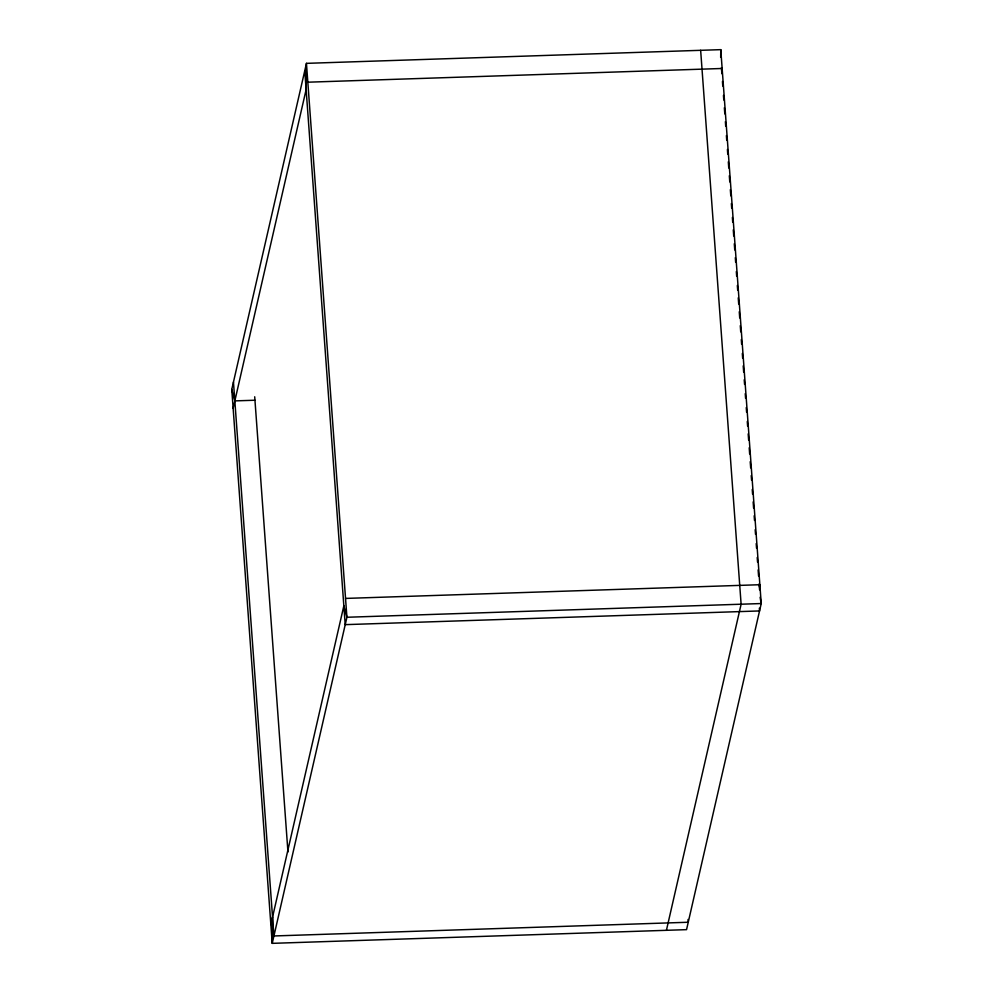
<?xml version="1.0" encoding="UTF-8"?>
<svg xmlns="http://www.w3.org/2000/svg" width="993" height="993" viewBox="0 0 993 993"><rect width="100%" height="100%" fill="white"/><g stroke="black" fill="none" stroke-linecap="round" stroke-linejoin="round"><path stroke-width="1.49" d="M272.541 917.122L272.231 943.35L686.548 929.647L761.234 603.545L720.769 49.65L306.452 63.353L231.766 389.455L272.231 943.35L346.917 617.261L306.452 63.353L306.129 89.581L233.144 408.284M720.682 57.358L720.769 49.65M270.853 924.52L343.851 605.817L346.917 617.261L761.234 603.545M721.65 70.652L722.147 68.48L307.83 82.196M666.427 930.304L741.113 604.216L700.648 50.32M759.36 586.888L759.856 584.716L345.539 598.419M254.928 400.229L234.832 400.887L231.766 389.455M760.936 602.428L760.117 597.227M721.427 67.698L721.874 73.743M722.445 81.476L722.78 86.118M723.45 95.39L723.798 100.02M724.356 107.753L724.816 113.934M725.374 121.667L725.709 126.297M726.392 135.569L726.727 140.212M727.41 149.484L727.745 154.114M728.316 161.847L728.763 168.028M729.321 175.761L729.781 181.942M730.339 189.663L730.798 195.857M731.357 203.577L731.692 208.22M732.375 217.492L732.71 222.122M733.281 229.855L733.728 236.036M734.299 243.769L734.746 249.951M735.316 257.671L735.652 262.313M736.322 271.586L736.669 276.228M737.34 285.5L737.687 290.13M738.246 297.863L738.705 304.044M739.264 311.777L739.711 317.959M740.281 325.679L740.728 331.861M741.299 339.594L741.634 344.236M742.317 353.508L742.652 358.138M743.211 365.871L743.67 372.052M744.229 379.773L744.576 384.415M745.246 393.687L745.582 398.33M746.264 407.602L746.599 412.232M747.282 421.516L747.617 426.146M748.188 433.879L748.635 440.06M749.206 447.781L749.653 453.962M750.212 461.695L750.671 467.877M751.229 475.61L751.577 480.24M752.247 489.512L752.582 494.154M753.153 501.887L753.6 508.068M754.171 515.789L754.506 520.431M755.189 529.703L755.524 534.346M756.207 543.618L756.542 548.248M757.212 557.52L757.56 562.162M758.118 569.895L758.578 576.077M759.136 583.797L759.583 589.842M759.347 608.175L759.546 610.943L345.216 624.647L304.752 70.751M688.037 919.481L688.248 922.249L273.919 935.965L233.454 382.057M254.704 396.778L287.958 852.006"/></g></svg>
